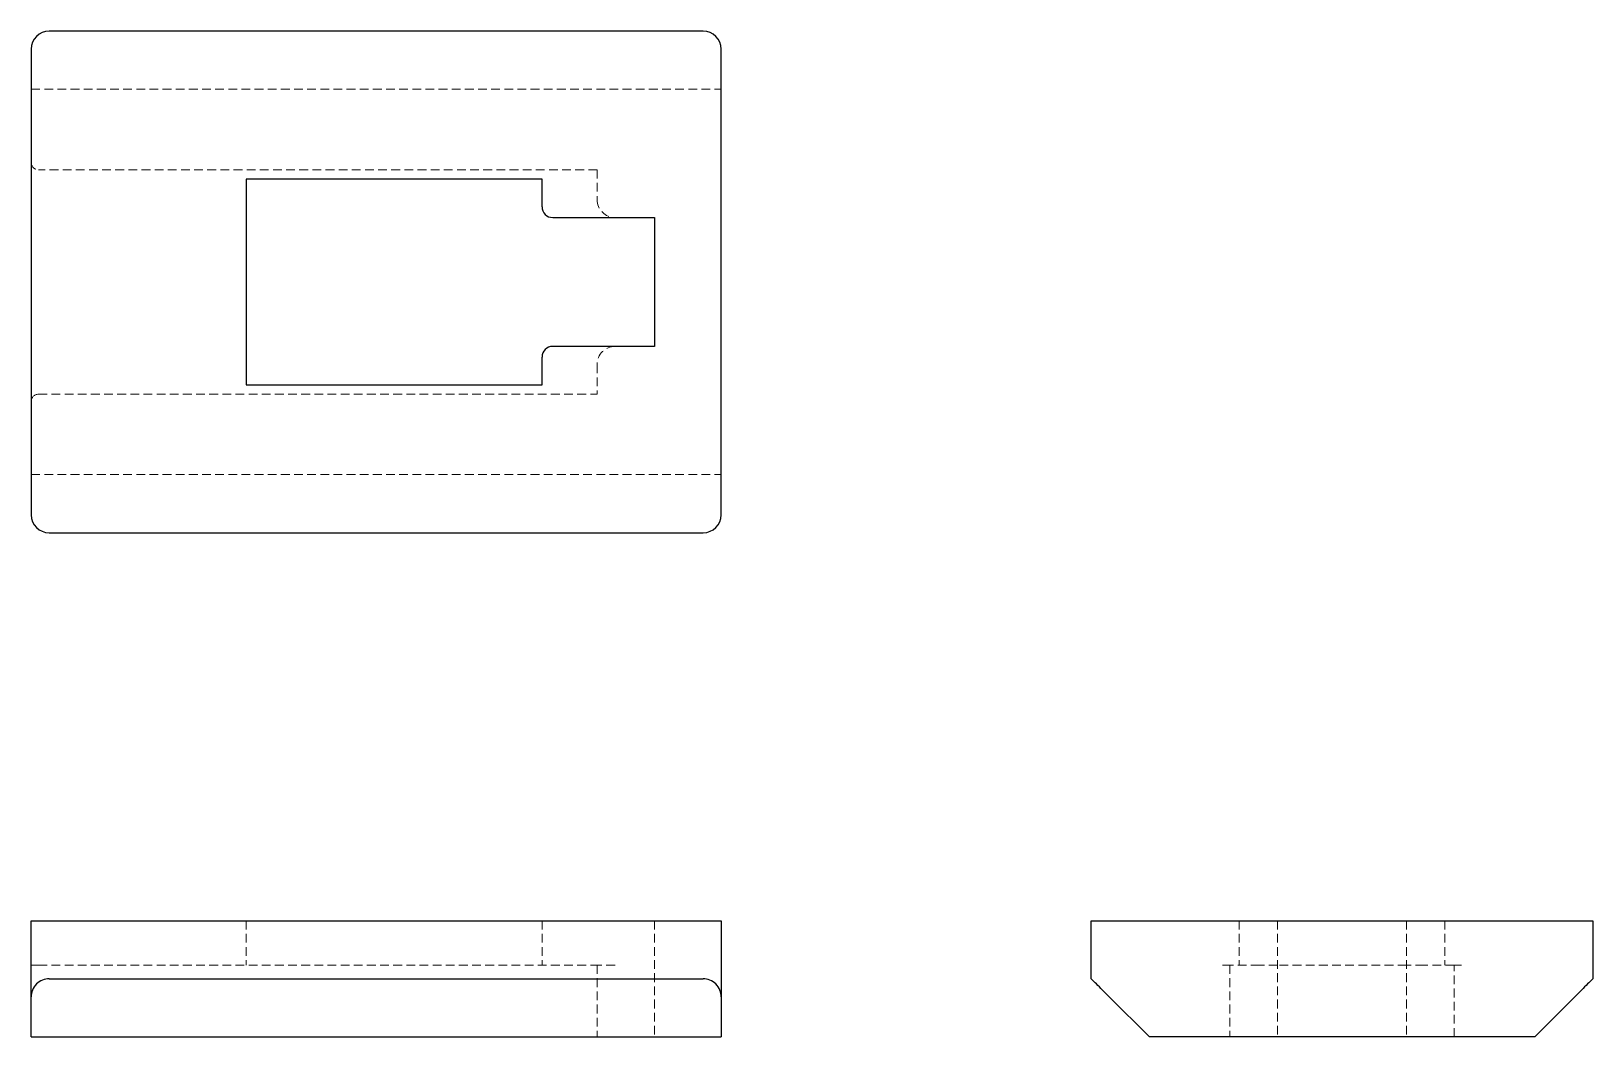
# Model space of a CAD drawing. Header units: millimetres. Extents: x 33 to 259, y 49 to 194.
import ezdxf

# ---------------------------------------------------------------- set-up
doc = ezdxf.new("R2010")
doc.units = ezdxf.units.MM
doc.linetypes.add('HIDDEN', pattern=[1.905, 1.27, -0.635])

msp = doc.modelspace()

# ---------------------------------------------------------------- linework, layer by layer
at = {"color": 7, "linetype": 'Continuous', "lineweight": 25}
for p, q in [((130.4, 194.34), (35.6, 194.34)), ((33, 191.75), (33, 124.25)), ((133, 124.25), (133, 191.75)), ((107.04, 172.9), (64.15, 172.9)), ((64.15, 172.9), (64.15, 143.1)), ((107.04, 168.9), (107.04, 172.9)), ((108.6, 167.35), (123.34, 167.35)), ((123.34, 167.35), (123.34, 148.65)), ((123.34, 148.65), (108.6, 148.65)), ((107.04, 143.1), (107.04, 147.1)), ((64.15, 143.1), (107.04, 143.1)), ((35.6, 121.66), (130.4, 121.66)), ((33, 54.4), (33, 65.41)), ((33, 65.41), (35.6, 65.41)), ((35.6, 65.41), (130.4, 65.41)), ((130.4, 65.41), (133, 65.41)), ((133, 65.41), (133, 54.4)), ((186.66, 57), (186.66, 65.41)), ((186.66, 65.41), (189.25, 65.41)), ((189.25, 65.41), (256.75, 65.41)), ((256.75, 65.41), (259.34, 65.41)), ((259.34, 65.41), (259.34, 57)), ((35.6, 57), (130.4, 57)), ((33, 48.59), (33, 54.4)), ((133, 54.4), (133, 48.59)), ((189.25, 54.4), (195.07, 48.59)), ((250.93, 48.59), (256.75, 54.4)), ((33, 48.59), (133, 48.59)), ((250.93, 48.59), (195.07, 48.59))]:
    msp.add_line(p, q, dxfattribs=at)
at = {"color": 7, "linetype": 'HIDDEN', "lineweight": 18}
for p, q in [((33, 185.93), (133, 185.93)), ((115.04, 174.27), (34.04, 174.27)), ((115.04, 174.27), (115.04, 169.94)), ((115.04, 146.06), (115.04, 141.73)), ((34.04, 141.73), (115.04, 141.73)), ((33, 130.07), (133, 130.07)), ((64.15, 65.41), (64.15, 58.97)), ((107.04, 65.41), (107.04, 58.97)), ((123.34, 65.41), (123.34, 48.59)), ((208.1, 65.41), (208.1, 58.97)), ((213.65, 65.41), (213.65, 48.59)), ((232.35, 65.41), (232.35, 48.59)), ((237.9, 65.41), (237.9, 58.97)), ((34.04, 58.97), (33, 58.97)), ((34.04, 58.97), (115.04, 58.97)), ((115.04, 58.97), (115.04, 48.59)), ((117.63, 58.97), (115.04, 58.97)), ((206.73, 58.97), (205.69, 58.97)), ((211.06, 58.97), (206.73, 58.97)), ((206.73, 58.97), (206.73, 48.59)), ((213.65, 58.97), (211.06, 58.97)), ((232.35, 58.97), (213.65, 58.97)), ((234.94, 58.97), (232.35, 58.97)), ((239.27, 58.97), (234.94, 58.97)), ((239.27, 48.59), (239.27, 58.97)), ((240.31, 58.97), (239.27, 58.97))]:
    msp.add_line(p, q, dxfattribs=at)
at = {"color": 7, "linetype": 'Continuous', "lineweight": 25}
for centre, radius, start, end in [((35.6, 191.75), 2.6, 90, 180), ((130.4, 191.75), 2.6, 0, 90), ((108.6, 168.9), 1.56, 180, 270), ((108.6, 147.1), 1.56, 90, 180), ((35.6, 124.25), 2.6, 180, 270), ((130.4, 124.25), 2.6, 270, 0)]:
    msp.add_arc(centre, radius, start, end, dxfattribs=at)
at = {"color": 7, "linetype": 'HIDDEN', "lineweight": 18}
for centre, radius, start, end in [((34.04, 175.31), 1.04, 180, 270), ((117.63, 169.94), 2.6, 180, 270), ((117.63, 146.06), 2.6, 90, 180), ((34.04, 140.69), 1.04, 90, 180)]:
    msp.add_arc(centre, radius, start, end, dxfattribs=at)
at = {"color": 7, "linetype": 'Continuous', "lineweight": 25}
for points in [[(35.6, 57), (35.29, 57), (34.96, 56.94), (34.32, 56.69), (34.01, 56.49), (33.51, 55.99), (33.31, 55.68), (33.06, 55.04), (33, 54.71), (33, 54.4)], [(133, 54.4), (133, 54.71), (132.94, 55.04), (132.69, 55.68), (132.49, 55.99), (131.99, 56.49), (131.68, 56.69), (131.04, 56.94), (130.71, 57), (130.4, 57)], [(189.25, 54.4), (188.95, 54.71), (188.62, 55.04), (187.98, 55.68), (187.67, 55.99), (187.16, 56.49), (186.96, 56.69), (186.71, 56.94), (186.66, 57), (186.66, 57)], [(259.34, 57), (259.34, 57), (259.29, 56.94), (259.04, 56.69), (258.84, 56.49), (258.33, 55.99), (258.02, 55.68), (257.38, 55.04), (257.05, 54.71), (256.75, 54.4)]]:
    msp.add_open_spline(points, degree=3, knots=[0, 0, 0, 0, 0.25, 0.25, 0.5, 0.5, 0.75, 0.75, 1, 1, 1, 1], dxfattribs=at)

doc.saveas('drawing.dxf')
